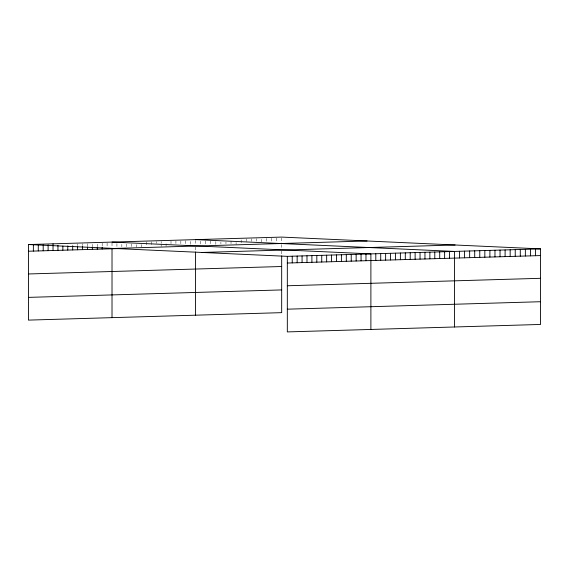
<?xml version="1.0" encoding="UTF-8"?>
<svg xmlns="http://www.w3.org/2000/svg" width="569" height="569" viewBox="0 0 569 569"><rect width="100%" height="100%" fill="white"/><g stroke="black" fill="none" stroke-linecap="round" stroke-linejoin="round"><path stroke-width="0.43" stroke-dasharray="2.85 2.13" d="M281.676 237.927L281.676 242.942M281.676 244.585L281.676 248.646M281.676 251.078L281.676 255.14M276.612 238.077L276.612 242.252M271.548 238.226L271.548 241.569M266.484 238.375L266.484 241.718M261.42 239.357L261.42 241.868M256.356 238.674L256.356 241.178M251.292 238.824L251.292 241.327M246.228 238.973L246.228 241.476M241.164 239.954L241.164 243.297M236.099 242.607L236.099 244.279M231.028 241.085L231.028 243.596M225.964 242.074L225.964 243.745M220.9 242.223L220.9 243.895M215.836 241.533L215.836 244.876M210.772 240.851L210.772 245.026M205.708 241L205.708 244.343M200.644 241.149L200.644 244.492M195.58 240.459L195.58 244.642M195.58 247.124L195.58 251.185M190.665 241.441L190.665 244.784M185.75 240.751L185.75 244.933M180.835 240.893L180.835 244.236M175.921 241.043L175.921 243.546M170.999 241.185L170.999 243.696M166.084 243.838L166.084 246.341M161.169 241.476L161.169 243.148M161.169 243.98L161.169 246.491M156.255 241.619L156.255 243.29M151.34 241.768L151.34 245.943M146.425 241.91L146.425 246.085M141.51 244.563L141.51 247.067M136.596 244.706L136.596 247.216M131.681 244.016L131.681 246.519M126.759 244.158L126.759 246.669M121.844 244.307L121.844 246.811M116.93 243.617L116.93 247.792M112.015 242.92L112.015 247.102M107.1 243.07L107.1 246.413M102.185 243.212L102.185 246.555M97.271 244.193L97.271 246.704M92.356 244.336L92.356 246.007M87.434 243.646L87.434 246.157M82.519 243.795L82.519 245.467M77.604 243.937L77.604 245.609"/><path stroke-width="0.85" d="M28.45 244.549L281.676 237.088L540.55 248.888L540.55 324.451L287.324 331.912L287.324 256.349L28.45 244.549L28.45 320.112L281.676 312.651L281.676 255.95M113.878 248.447L367.105 240.986M28.45 251.235L125.123 248.39M201.895 252.458L455.122 244.997M287.324 256.349L540.55 248.888M287.324 263.034L540.55 255.573M28.45 273.966L281.676 266.505M287.324 285.766L540.55 278.305M28.45 297.381L281.676 289.92M287.324 309.18L540.55 301.719M195.58 239.627L454.453 251.427L454.453 326.99M112.015 242.088L370.888 253.888L370.888 329.451M535.486 249.037L535.486 255.723M530.422 249.186L530.422 255.872M525.358 249.336L525.358 256.022M520.294 249.485L520.294 256.171M515.23 249.635L515.23 256.32M510.165 249.784L510.165 256.47M505.101 249.933L505.101 256.619M500.037 250.083L500.037 256.768M494.966 250.232L494.966 256.918M489.902 250.381L489.902 257.067M484.838 250.531L484.838 257.216M479.774 250.68L479.774 257.366M474.71 250.829L474.71 257.515M469.645 250.979L469.645 257.665M464.581 251.128L464.581 257.814M459.517 251.278L459.517 257.963M449.538 251.569L449.538 258.255M444.624 251.711L444.624 258.397M439.709 251.861L439.709 258.546M434.787 252.003L434.787 258.689M429.872 252.145L429.872 258.831M424.958 252.295L424.958 258.98M420.043 252.437L420.043 259.123M415.128 252.586L415.128 259.265M410.213 252.728L410.213 259.414M405.299 252.871L405.299 259.556M400.384 253.02L400.384 259.706M395.469 253.162L395.469 259.848M390.547 253.305L390.547 259.99M385.633 253.454L385.633 260.14M380.718 253.596L380.718 260.282M375.803 253.738L375.803 260.424M365.974 254.03L365.974 260.716M361.059 254.179L361.059 260.858M356.144 254.322L356.144 261.007M351.222 254.464L351.222 261.15M346.308 254.613L346.308 261.299M341.393 254.756L341.393 261.441M336.478 254.898L336.478 261.584M331.563 255.047L331.563 261.733M326.649 255.189L326.649 261.875M321.734 255.332L321.734 262.017M316.819 255.481L316.819 262.167M311.897 255.623L311.897 262.309M306.983 255.766L306.983 262.451M302.068 255.915L302.068 262.601M297.153 256.057L297.153 262.743M292.238 256.206L292.238 262.892M195.58 251.996L195.58 315.19M112.015 248.774L112.015 317.651M102.185 247.394L102.185 249.066M97.271 247.536L97.271 249.208M92.356 246.846L92.356 249.35M87.434 246.989L87.434 249.499M82.519 246.299L82.519 249.642M77.604 246.441L77.604 249.784M72.69 245.751L72.69 249.933M67.775 245.9L67.775 250.076M62.86 246.043L62.86 250.225M57.946 245.353L57.946 250.367M53.031 243.824L53.031 250.509M48.109 244.805L48.109 250.659M43.194 244.954L43.194 250.801M38.279 245.097L38.279 250.943M33.365 244.407L33.365 251.093"/></g></svg>
